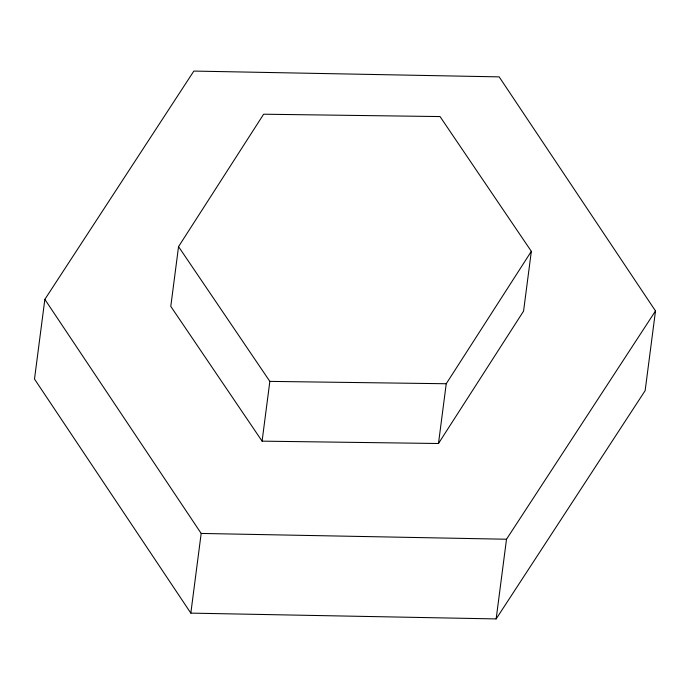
<?xml version="1.0" encoding="UTF-8"?>
<svg xmlns="http://www.w3.org/2000/svg" width="690" height="690" viewBox="0 0 690 690"><rect width="100%" height="100%" fill="white"/><g stroke="black" fill="none" stroke-linecap="round" stroke-linejoin="round"><path stroke-width="1.03" d="M44.85 299.365L34.5 379.052L190.828 613.125L496.153 618.921L645.15 390.635L655.5 310.949L499.172 76.875L193.847 71.079L44.85 299.365L201.178 533.439L190.828 613.125M178.546 246.623L170.784 306.386L262.088 441.152L438.478 443.506L523.572 311.104L531.335 251.332L440.03 116.567L263.64 114.212L178.546 246.623L269.85 381.389L262.088 441.152M438.478 443.506L446.24 383.744L531.335 251.332M496.153 618.921L506.503 539.235L655.5 310.949M269.85 381.389L446.24 383.744M201.178 533.439L506.503 539.235"/></g></svg>
